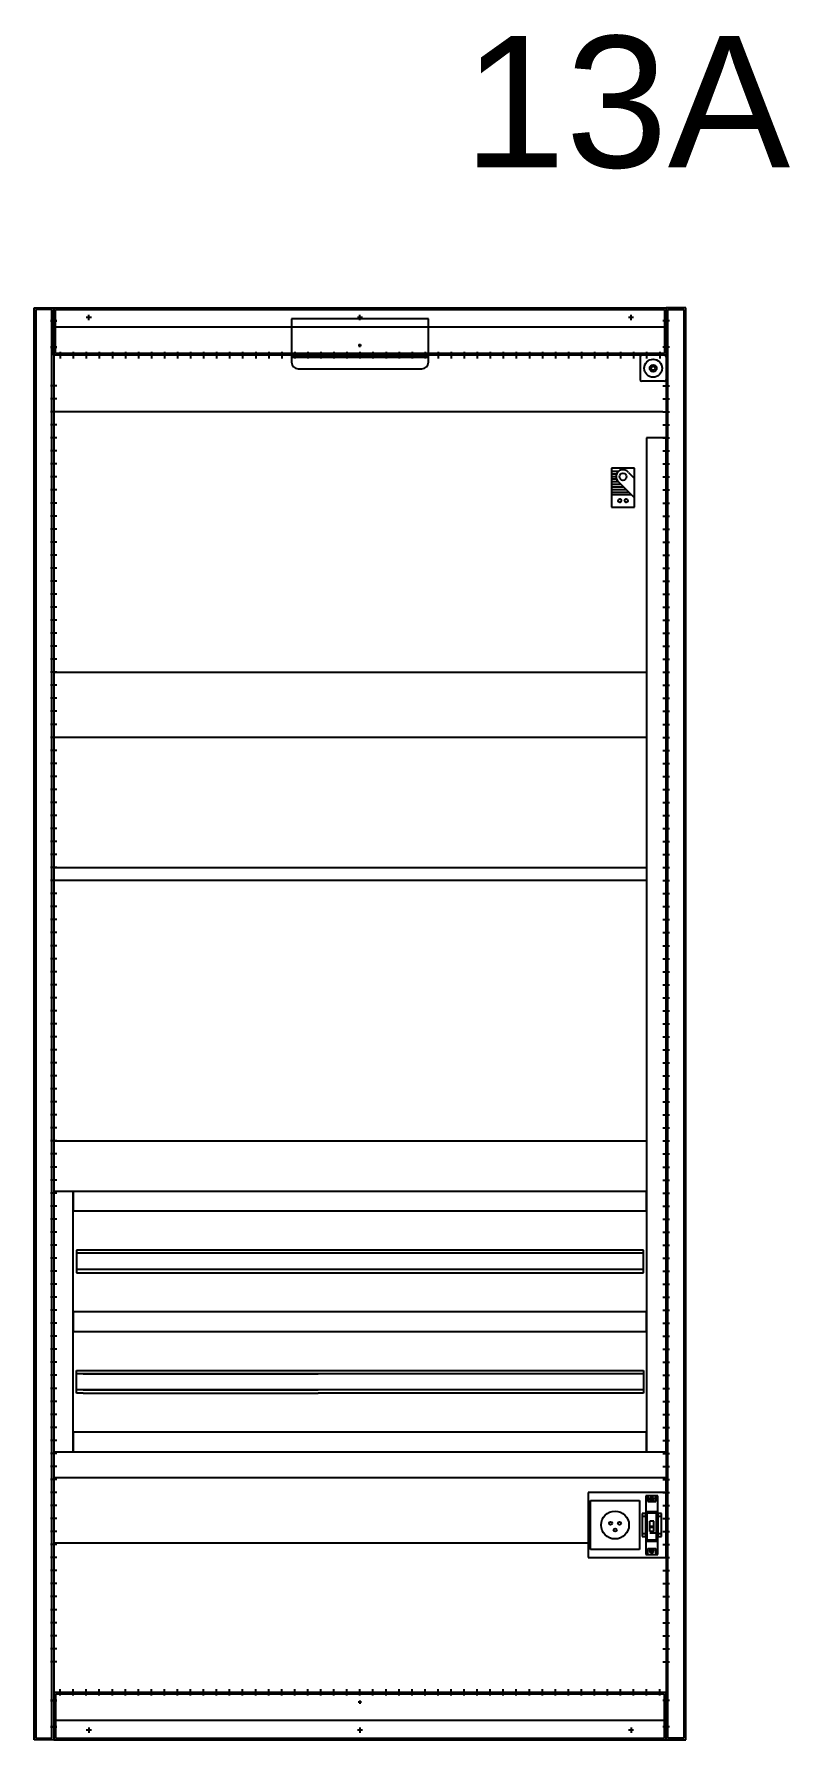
# Model space of a CAD drawing. Header units: millimetres. Extents: x 3151 to 30896, y 1337 to 7086.
# Drawn here: x 5551 to 6711, y 4337 to 6957 of the extents above; entities that cross this region are included whole.
import ezdxf

# ---------------------------------------------------------------- set-up
doc = ezdxf.new("R2010")
doc.units = ezdxf.units.MM
doc.linetypes.add('DASHED', pattern=[0.75, 0.5, -0.25])
doc.styles.get("Standard").update_dxf_attribs({"font": 'arial.ttf'})

msp = doc.modelspace()

# ---------------------------------------------------------------- linework, layer by layer
at = {"color": 7}
for p, q in [((5551.2, 4336.7), (5551.2, 6536.7)), ((5551.2, 6536.7), (5581.2, 6536.7)), ((5578.5, 6534), (5553.8, 6534)), ((5553.8, 6534), (5553.8, 4339.3)), ((5578.5, 4339.3), (5578.5, 6534)), ((5581.2, 6536.7), (5581.2, 4336.7)), ((5581.2, 6463.7), (5581.2, 6536.7)), ((5581.2, 6536.7), (6521.2, 6536.7)), ((5583.8, 6534), (6518.5, 6534)), ((5583.8, 6466.3), (5583.8, 6534)), ((5635.2, 6517.7), (5635.2, 6525.7)), ((6051.2, 6517.7), (6051.2, 6525.7)), ((6467.2, 6517.7), (6467.2, 6525.7)), ((6518.5, 6534), (6518.5, 6466.3)), ((6551.2, 6536.7), (6521.2, 6536.7)), ((6521.2, 6536.7), (6521.2, 4336.7)), ((6521.2, 6536.7), (6521.2, 6463.7)), ((6523.8, 6534), (6548.5, 6534)), ((6523.8, 4339.3), (6523.8, 6534)), ((6548.5, 6534), (6548.5, 4339.3)), ((6551.2, 4336.7), (6551.2, 6536.7)), ((5576.2, 6516.7), (5586.2, 6516.7)), ((5586.2, 6516.7), (5576.2, 6516.7)), ((6518.5, 6506.7), (5583.8, 6506.7)), ((5639.2, 6521.7), (5631.2, 6521.7)), ((6156.2, 6519.5), (5946.2, 6519.5)), ((5946.2, 6519.5), (5946.2, 6460.5)), ((6055.2, 6521.7), (6047.2, 6521.7)), ((6156.2, 6460.5), (6156.2, 6519.5)), ((6471.2, 6521.7), (6463.2, 6521.7)), ((6526.2, 6516.7), (6516.2, 6516.7)), ((6526.2, 6516.7), (6516.2, 6516.7)), ((5576.2, 6476.2), (5586.2, 6476.2)), ((5586.2, 6476.2), (5576.2, 6476.2)), ((6053.8, 6478.7), (6048.6, 6478.7)), ((6051.2, 6476.1), (6051.2, 6481.3)), ((6526.2, 6476.2), (6516.2, 6476.2)), ((6526.2, 6476.2), (6516.2, 6476.2)), ((6521.2, 6463.7), (5581.2, 6463.7)), ((6518.5, 6466.3), (5583.8, 6466.3)), ((5591.2, 6468.7), (5591.2, 6458.7)), ((5611.2, 6468.7), (5611.2, 6458.7)), ((5631.2, 6468.7), (5631.2, 6458.7)), ((5651.2, 6468.7), (5651.2, 6458.7)), ((5671.2, 6468.7), (5671.2, 6458.7)), ((5691.2, 6468.7), (5691.2, 6458.7)), ((5711.2, 6468.7), (5711.2, 6458.7)), ((5731.2, 6468.7), (5731.2, 6458.7)), ((5751.2, 6468.7), (5751.2, 6458.7)), ((5771.2, 6468.7), (5771.2, 6458.7)), ((5791.2, 6468.7), (5791.2, 6458.7)), ((5811.2, 6468.7), (5811.2, 6458.7)), ((5831.2, 6468.7), (5831.2, 6458.7)), ((5851.2, 6468.7), (5851.2, 6458.7)), ((5871.2, 6468.7), (5871.2, 6458.7)), ((5891.2, 6468.7), (5891.2, 6458.7)), ((5911.2, 6468.7), (5911.2, 6458.7)), ((5931.2, 6468.7), (5931.2, 6458.7)), ((5946.2, 6460.5), (6156.2, 6460.5)), ((6156.2, 6460.5), (5946.2, 6460.5)), ((5946.2, 6460.5), (5946.2, 6453)), ((5951.2, 6468.7), (5951.2, 6458.7)), ((5971.2, 6468.7), (5971.2, 6458.7)), ((5991.2, 6468.7), (5991.2, 6458.7)), ((6011.2, 6468.7), (6011.2, 6458.7)), ((6031.2, 6468.7), (6031.2, 6458.7)), ((6051.2, 6468.7), (6051.2, 6458.7)), ((6071.2, 6468.7), (6071.2, 6458.7)), ((6091.2, 6468.7), (6091.2, 6458.7)), ((6111.2, 6468.7), (6111.2, 6458.7)), ((6131.2, 6468.7), (6131.2, 6458.7)), ((6151.2, 6468.7), (6151.2, 6458.7)), ((6156.2, 6453), (6156.2, 6460.5)), ((6171.2, 6468.7), (6171.2, 6458.7)), ((6191.2, 6468.7), (6191.2, 6458.7)), ((6211.2, 6468.7), (6211.2, 6458.7)), ((6231.2, 6468.7), (6231.2, 6458.7)), ((6251.2, 6468.7), (6251.2, 6458.7)), ((6271.2, 6468.7), (6271.2, 6458.7)), ((6291.2, 6468.7), (6291.2, 6458.7)), ((6311.2, 6468.7), (6311.2, 6458.7)), ((6331.2, 6468.7), (6331.2, 6458.7)), ((6351.2, 6468.7), (6351.2, 6458.7)), ((6371.2, 6468.7), (6371.2, 6458.7)), ((6391.2, 6468.7), (6391.2, 6458.7)), ((6411.2, 6468.7), (6411.2, 6458.7)), ((6431.2, 6468.7), (6431.2, 6458.7)), ((6451.2, 6468.7), (6451.2, 6458.7)), ((6471.2, 6468.7), (6471.2, 6458.7)), ((6491.2, 6468.7), (6491.2, 6458.7)), ((6511.2, 6468.7), (6511.2, 6458.7)), ((5956.2, 6443), (6146.2, 6443)), ((5586.2, 6416.7), (5576.2, 6416.7)), ((5586.2, 6396.7), (5576.2, 6396.7)), ((6516.2, 6416.7), (6526.2, 6416.7)), ((6516.2, 6396.7), (6526.2, 6396.7)), ((5586.2, 6376.7), (5576.2, 6376.7)), ((6516.2, 6376.7), (5581.2, 6376.7)), ((5581.2, 6376.7), (5581.2, 5976.7)), ((6516.2, 6376.7), (6526.2, 6376.7)), ((5586.2, 6356.7), (5576.2, 6356.7)), ((6516.2, 6356.7), (6526.2, 6356.7)), ((5586.2, 6336.7), (5576.2, 6336.7)), ((5586.2, 6316.7), (5576.2, 6316.7)), ((6521.2, 6336.7), (6491.2, 6336.7)), ((6491.2, 6336.7), (6491.2, 4779.2)), ((6516.2, 6336.7), (6526.2, 6336.7)), ((6516.2, 6316.7), (6526.2, 6316.7)), ((6521.2, 4779.2), (6521.2, 6336.7)), ((5586.2, 6296.7), (5576.2, 6296.7)), ((6472.4, 6290.3), (6437.4, 6290.3)), ((6437.4, 6290.3), (6437.4, 6230.3)), ((6472.4, 6230.3), (6472.4, 6290.3)), ((6516.2, 6296.7), (6526.2, 6296.7)), ((5586.2, 6276.7), (5576.2, 6276.7)), ((6437.4, 6285.6), (6448.4, 6285.6)), ((6437.4, 6281.6), (6445.2, 6281.6)), ((6437.4, 6277.6), (6444.2, 6277.6)), ((6437.4, 6273.6), (6444.8, 6273.6)), ((6437.4, 6269.6), (6447.3, 6269.6)), ((6437.4, 6265.6), (6451.4, 6265.6)), ((6448.3, 6268.6), (6472.4, 6244.5)), ((6463.3, 6283.8), (6472.4, 6274.6)), ((6516.2, 6276.7), (6526.2, 6276.7)), ((5586.2, 6256.7), (5576.2, 6256.7)), ((5586.2, 6236.7), (5576.2, 6236.7)), ((6437.4, 6261.6), (6455.4, 6261.6)), ((6437.4, 6257.6), (6459.4, 6257.6)), ((6437.4, 6253.6), (6463.4, 6253.6)), ((6437.4, 6249.6), (6467.4, 6249.6)), ((6516.2, 6256.7), (6526.2, 6256.7)), ((6516.2, 6236.7), (6526.2, 6236.7)), ((5586.2, 6216.7), (5576.2, 6216.7)), ((6437.4, 6230.3), (6472.4, 6230.3)), ((6516.2, 6216.7), (6526.2, 6216.7)), ((5586.2, 6196.7), (5576.2, 6196.7)), ((6516.2, 6196.7), (6526.2, 6196.7)), ((5586.2, 6176.7), (5576.2, 6176.7)), ((6516.2, 6176.7), (6526.2, 6176.7)), ((5586.2, 6156.7), (5576.2, 6156.7)), ((5586.2, 6136.7), (5576.2, 6136.7)), ((6516.2, 6156.7), (6526.2, 6156.7)), ((6516.2, 6136.7), (6526.2, 6136.7)), ((5586.2, 6116.7), (5576.2, 6116.7)), ((6516.2, 6116.7), (6526.2, 6116.7)), ((5586.2, 6096.7), (5576.2, 6096.7)), ((6516.2, 6096.7), (6526.2, 6096.7)), ((5586.2, 6076.7), (5576.2, 6076.7)), ((5586.2, 6056.7), (5576.2, 6056.7)), ((6516.2, 6076.7), (6526.2, 6076.7)), ((6516.2, 6056.7), (6526.2, 6056.7)), ((5586.2, 6036.7), (5576.2, 6036.7)), ((6516.2, 6036.7), (6526.2, 6036.7)), ((5586.2, 6016.7), (5576.2, 6016.7)), ((6516.2, 6016.7), (6526.2, 6016.7)), ((5586.2, 5996.7), (5576.2, 5996.7)), ((5586.2, 5976.7), (5576.2, 5976.7)), ((5581.2, 5976.7), (6491.2, 5976.7)), ((6516.2, 5996.7), (6526.2, 5996.7)), ((6516.2, 5976.7), (6526.2, 5976.7)), ((5586.2, 5956.7), (5576.2, 5956.7)), ((6516.2, 5956.7), (6526.2, 5956.7)), ((5586.2, 5936.7), (5576.2, 5936.7)), ((6516.2, 5936.7), (6526.2, 5936.7)), ((5586.2, 5916.7), (5576.2, 5916.7)), ((5586.2, 5896.7), (5576.2, 5896.7)), ((6516.2, 5916.7), (6526.2, 5916.7)), ((6516.2, 5896.7), (6526.2, 5896.7)), ((5586.2, 5876.7), (5576.2, 5876.7)), ((6491.2, 5876.7), (5581.2, 5876.7)), ((5581.2, 5876.7), (5581.2, 5676.7)), ((6516.2, 5876.7), (6526.2, 5876.7)), ((6521.2, 5676.7), (6521.2, 5876.7)), ((5586.2, 5856.7), (5576.2, 5856.7)), ((6516.2, 5856.7), (6526.2, 5856.7)), ((5586.2, 5836.7), (5576.2, 5836.7)), ((6516.2, 5836.7), (6526.2, 5836.7)), ((5586.2, 5816.7), (5576.2, 5816.7)), ((5586.2, 5796.7), (5576.2, 5796.7)), ((6516.2, 5816.7), (6526.2, 5816.7)), ((6516.2, 5796.7), (6526.2, 5796.7)), ((5586.2, 5776.7), (5576.2, 5776.7)), ((6516.2, 5776.7), (6526.2, 5776.7)), ((5586.2, 5756.7), (5576.2, 5756.7)), ((6516.2, 5756.7), (6526.2, 5756.7)), ((5586.2, 5736.7), (5576.2, 5736.7)), ((5586.2, 5716.7), (5576.2, 5716.7)), ((6516.2, 5736.7), (6526.2, 5736.7)), ((6516.2, 5716.7), (6526.2, 5716.7)), ((5586.2, 5696.7), (5576.2, 5696.7)), ((6516.2, 5696.7), (6526.2, 5696.7)), ((5586.2, 5676.7), (5576.2, 5676.7)), ((5581.2, 5676.7), (6491.2, 5676.7)), ((6516.2, 5676.7), (6526.2, 5676.7)), ((5586.2, 5656.7), (5576.2, 5656.7)), ((5586.2, 5636.7), (5576.2, 5636.7)), ((6491.2, 5656.7), (5581.2, 5656.7)), ((5581.2, 5656.7), (5581.2, 5256.7)), ((6516.2, 5656.7), (6526.2, 5656.7)), ((6516.2, 5636.7), (6526.2, 5636.7)), ((6521.2, 5256.7), (6521.2, 5656.7)), ((5586.2, 5616.7), (5576.2, 5616.7)), ((6516.2, 5616.7), (6526.2, 5616.7)), ((5586.2, 5596.7), (5576.2, 5596.7)), ((6516.2, 5596.7), (6526.2, 5596.7)), ((5586.2, 5576.7), (5576.2, 5576.7)), ((5586.2, 5556.7), (5576.2, 5556.7)), ((6516.2, 5576.7), (6526.2, 5576.7)), ((6516.2, 5556.7), (6526.2, 5556.7)), ((5586.2, 5536.7), (5576.2, 5536.7)), ((6516.2, 5536.7), (6526.2, 5536.7)), ((5586.2, 5516.7), (5576.2, 5516.7)), ((6516.2, 5516.7), (6526.2, 5516.7)), ((5586.2, 5496.7), (5576.2, 5496.7)), ((5586.2, 5476.7), (5576.2, 5476.7)), ((6516.2, 5496.7), (6526.2, 5496.7)), ((6516.2, 5476.7), (6526.2, 5476.7)), ((5586.2, 5456.7), (5576.2, 5456.7)), ((6516.2, 5456.7), (6526.2, 5456.7)), ((5586.2, 5436.7), (5576.2, 5436.7)), ((6516.2, 5436.7), (6526.2, 5436.7)), ((5586.2, 5416.7), (5576.2, 5416.7)), ((6516.2, 5416.7), (6526.2, 5416.7)), ((5586.2, 5396.7), (5576.2, 5396.7)), ((5586.2, 5376.7), (5576.2, 5376.7)), ((6516.2, 5396.7), (6526.2, 5396.7)), ((6516.2, 5376.7), (6526.2, 5376.7)), ((5586.2, 5356.7), (5576.2, 5356.7)), ((6516.2, 5356.7), (6526.2, 5356.7)), ((5586.2, 5336.7), (5576.2, 5336.7)), ((6516.2, 5336.7), (6526.2, 5336.7)), ((5586.2, 5316.7), (5576.2, 5316.7)), ((5586.2, 5296.7), (5576.2, 5296.7)), ((6516.2, 5316.7), (6526.2, 5316.7)), ((6516.2, 5296.7), (6526.2, 5296.7)), ((5586.2, 5276.7), (5576.2, 5276.7)), ((6516.2, 5276.7), (6526.2, 5276.7)), ((5586.2, 5256.7), (5576.2, 5256.7)), ((5581.2, 5256.7), (6491.2, 5256.7)), ((6516.2, 5256.7), (6526.2, 5256.7)), ((5586.2, 5236.7), (5576.2, 5236.7)), ((5586.2, 5216.7), (5576.2, 5216.7)), ((6516.2, 5236.7), (6526.2, 5236.7)), ((6516.2, 5216.7), (6526.2, 5216.7)), ((5586.2, 5196.7), (5576.2, 5196.7)), ((6516.2, 5196.7), (6526.2, 5196.7)), ((5586.2, 5176.7), (5576.2, 5176.7)), ((6491.2, 5179.2), (5581.2, 5179.2)), ((5581.2, 5179.2), (5581.2, 4779.2)), ((5611.2, 5179.2), (5581.2, 5179.2)), ((5581.2, 5179.2), (5581.2, 4779.2)), ((6491.2, 5179.2), (5611.2, 5179.2)), ((5611.2, 5179.2), (5611.2, 5149.2)), ((5611.2, 4779.2), (5611.2, 5179.2)), ((6491.2, 5149.2), (6491.2, 5179.2)), ((6516.2, 5176.7), (6526.2, 5176.7)), ((6521.2, 4779.2), (6521.2, 5179.2)), ((5586.2, 5156.7), (5576.2, 5156.7)), ((5586.2, 5136.7), (5576.2, 5136.7)), ((5611.2, 5149.2), (6491.2, 5149.2)), ((6516.2, 5156.7), (6526.2, 5156.7)), ((6516.2, 5136.7), (6526.2, 5136.7)), ((5586.2, 5116.7), (5576.2, 5116.7)), ((6516.2, 5116.7), (6526.2, 5116.7)), ((5586.2, 5096.7), (5576.2, 5096.7)), ((6486.2, 5089.2), (5616.2, 5089.2)), ((5616.2, 5089.2), (5616.2, 5054.2)), ((6486.2, 5084.2), (5616.2, 5084.2)), ((6486.2, 5054.2), (6486.2, 5089.2)), ((6516.2, 5096.7), (6526.2, 5096.7)), ((5586.2, 5076.7), (5576.2, 5076.7)), ((6486.2, 5059.2), (5616.2, 5059.2)), ((6516.2, 5076.7), (6526.2, 5076.7)), ((5586.2, 5056.7), (5576.2, 5056.7)), ((5586.2, 5036.7), (5576.2, 5036.7)), ((5616.2, 5054.2), (6486.2, 5054.2)), ((6516.2, 5056.7), (6526.2, 5056.7)), ((6516.2, 5036.7), (6526.2, 5036.7)), ((5586.2, 5016.7), (5576.2, 5016.7)), ((6516.2, 5016.7), (6526.2, 5016.7)), ((5586.2, 4996.7), (5576.2, 4996.7)), ((6491.2, 4994.2), (5611.2, 4994.2)), ((5611.2, 4994.2), (5611.2, 4964.2)), ((6491.2, 4964.2), (6491.2, 4994.2)), ((6516.2, 4996.7), (6526.2, 4996.7)), ((5586.2, 4976.7), (5576.2, 4976.7)), ((5586.2, 4956.7), (5576.2, 4956.7)), ((5611.2, 4964.2), (6491.2, 4964.2)), ((6516.2, 4976.7), (6526.2, 4976.7)), ((6516.2, 4956.7), (6526.2, 4956.7)), ((5586.2, 4936.7), (5576.2, 4936.7)), ((6516.2, 4936.7), (6526.2, 4936.7)), ((5586.2, 4916.7), (5576.2, 4916.7)), ((5616.2, 4904.2), (5626.2, 4904.2)), ((5616.2, 4869.2), (5616.2, 4904.2)), ((5626.2, 4904.2), (5987.2, 4904.2)), ((5987.2, 4904.2), (6486.2, 4904.2)), ((6486.2, 4904.2), (6486.2, 4869.2)), ((6516.2, 4916.7), (6526.2, 4916.7)), ((5586.2, 4896.7), (5576.2, 4896.7)), ((5586.2, 4876.7), (5576.2, 4876.7)), ((5626.2, 4899.2), (5616.2, 4899.2)), ((5626.2, 4874.2), (5616.2, 4874.2)), ((5626.2, 4899.2), (5987.2, 4899.2)), ((5987.2, 4899.2), (5626.2, 4899.2)), ((5626.2, 4874.2), (5987.2, 4874.2)), ((5987.2, 4874.2), (5626.2, 4874.2)), ((6486.2, 4899.2), (5987.2, 4899.2)), ((6486.2, 4874.2), (5987.2, 4874.2)), ((6516.2, 4896.7), (6526.2, 4896.7)), ((6516.2, 4876.7), (6526.2, 4876.7)), ((5586.2, 4856.7), (5576.2, 4856.7)), ((5626.2, 4869.2), (5616.2, 4869.2)), ((5626.2, 4869.2), (5987.2, 4869.2)), ((6486.2, 4869.2), (5987.2, 4869.2)), ((6516.2, 4856.7), (6526.2, 4856.7)), ((5586.2, 4836.7), (5576.2, 4836.7)), ((6516.2, 4836.7), (6526.2, 4836.7)), ((5586.2, 4816.7), (5576.2, 4816.7)), ((5586.2, 4796.7), (5576.2, 4796.7)), ((6491.2, 4809.2), (5611.2, 4809.2)), ((5611.2, 4809.2), (5611.2, 4779.2)), ((6491.2, 4779.2), (6491.2, 4809.2)), ((6516.2, 4816.7), (6526.2, 4816.7)), ((6516.2, 4796.7), (6526.2, 4796.7)), ((5586.2, 4776.7), (5576.2, 4776.7)), ((5581.2, 4779.2), (6521.2, 4779.2)), ((5581.2, 4779.2), (5611.2, 4779.2)), ((5611.2, 4779.2), (6491.2, 4779.2)), ((6491.2, 4779.2), (6521.2, 4779.2)), ((6516.2, 4776.7), (6526.2, 4776.7)), ((5586.2, 4756.7), (5576.2, 4756.7)), ((6516.2, 4756.7), (6526.2, 4756.7)), ((5586.2, 4736.7), (5576.2, 4736.7)), ((5586.2, 4716.7), (5576.2, 4716.7)), ((6521.2, 4739.2), (5581.2, 4739.2)), ((5581.2, 4739.2), (5581.2, 4639.2)), ((6521.2, 4716.7), (6401.2, 4716.7)), ((6401.2, 4716.7), (6401.2, 4616.7)), ((6516.2, 4736.7), (6526.2, 4736.7)), ((6516.2, 4716.7), (6526.2, 4716.7)), ((6521.2, 4719.2), (6521.2, 4739.2)), ((6521.2, 4616.7), (6521.2, 4716.7)), ((5586.2, 4696.7), (5576.2, 4696.7)), ((6405.2, 4629.2), (6405.2, 4704.2)), ((6405.2, 4704.2), (6480.2, 4704.2)), ((6480.2, 4704.2), (6480.2, 4629.2)), ((6508.2, 4711.7), (6490.2, 4711.7)), ((6490.2, 4711.7), (6490.2, 4621.7)), ((6493.2, 4711.7), (6493.2, 4702.7)), ((6493.2, 4702.7), (6505.2, 4702.7)), ((6501, 4704.2), (6496.7, 4708.5)), ((6501.7, 4704.9), (6497.4, 4709.2)), ((6505.2, 4702.7), (6505.2, 4711.7)), ((6508.2, 4621.7), (6508.2, 4711.7)), ((6516.2, 4696.7), (6526.2, 4696.7)), ((5586.2, 4676.7), (5576.2, 4676.7)), ((6490.2, 4684.2), (6484.2, 4684.2)), ((6484.2, 4684.2), (6484.2, 4649.2)), ((6490.2, 4679.6), (6484.2, 4679.6)), ((6484.2, 4679.6), (6484.2, 4653.8)), ((6490.2, 4687.4), (6508.2, 4687.4)), ((6490.2, 4649.2), (6490.2, 4684.2)), ((6490.2, 4653.8), (6490.2, 4679.6)), ((6492.2, 4685.4), (6506.2, 4685.4)), ((6492.2, 4643.9), (6492.2, 4685.4)), ((6502.2, 4672.7), (6496.2, 4672.7)), ((6496.2, 4656.7), (6496.2, 4672.7)), ((6502.2, 4664.7), (6496.2, 4664.7)), ((6502.2, 4656.7), (6502.2, 4672.7)), ((6506.2, 4643.9), (6506.2, 4685.4)), ((6514.2, 4684.2), (6508.2, 4684.2)), ((6508.2, 4684.2), (6508.2, 4649.2)), ((6514.2, 4679.6), (6508.2, 4679.6)), ((6508.2, 4679.6), (6508.2, 4653.8)), ((6514.2, 4649.2), (6514.2, 4684.2)), ((6514.2, 4653.8), (6514.2, 4679.6)), ((6516.2, 4676.7), (6526.2, 4676.7)), ((5586.2, 4656.7), (5576.2, 4656.7)), ((5581.2, 4639.2), (6401.2, 4639.2)), ((6484.2, 4653.8), (6490.2, 4653.8)), ((6484.2, 4649.2), (6490.2, 4649.2)), ((6490.2, 4641.9), (6508.2, 4641.9)), ((6492.2, 4643.9), (6506.2, 4643.9)), ((6496.2, 4663.7), (6502.2, 4663.7)), ((6502.2, 4656.7), (6496.2, 4656.7)), ((6508.2, 4653.8), (6514.2, 4653.8)), ((6508.2, 4649.2), (6514.2, 4649.2)), ((6516.2, 4656.7), (6526.2, 4656.7)), ((5586.2, 4636.7), (5576.2, 4636.7)), ((5586.2, 4616.7), (5576.2, 4616.7)), ((6401.2, 4616.7), (6521.2, 4616.7)), ((6480.2, 4629.2), (6405.2, 4629.2)), ((6490.2, 4621.7), (6508.2, 4621.7)), ((6493.2, 4630.7), (6505.2, 4630.7)), ((6493.2, 4621.7), (6493.2, 4630.7)), ((6501, 4624.2), (6496.7, 4628.5)), ((6501.7, 4624.9), (6497.4, 4629.2)), ((6505.2, 4630.7), (6505.2, 4621.7)), ((6516.2, 4636.7), (6526.2, 4636.7)), ((6516.2, 4616.7), (6526.2, 4616.7)), ((5586.2, 4596.7), (5576.2, 4596.7)), ((6516.2, 4596.7), (6526.2, 4596.7)), ((5586.2, 4576.7), (5576.2, 4576.7)), ((6516.2, 4576.7), (6526.2, 4576.7)), ((5586.2, 4556.7), (5576.2, 4556.7)), ((5586.2, 4536.7), (5576.2, 4536.7)), ((6516.2, 4556.7), (6526.2, 4556.7)), ((6516.2, 4536.7), (6526.2, 4536.7)), ((5586.2, 4516.7), (5576.2, 4516.7)), ((6516.2, 4516.7), (6526.2, 4516.7)), ((5586.2, 4496.7), (5576.2, 4496.7)), ((6516.2, 4496.7), (6526.2, 4496.7)), ((5586.2, 4476.7), (5576.2, 4476.7)), ((5586.2, 4456.7), (5576.2, 4456.7)), ((6516.2, 4476.7), (6526.2, 4476.7)), ((6516.2, 4456.7), (6526.2, 4456.7)), ((6521.2, 4409.7), (5581.2, 4409.7)), ((5581.2, 4409.7), (5581.2, 4336.7)), ((6518.5, 4407), (5583.8, 4407)), ((5583.8, 4407), (5583.8, 4339.3)), ((5591.2, 4404.7), (5591.2, 4414.7)), ((5611.2, 4404.7), (5611.2, 4414.7)), ((5631.2, 4404.7), (5631.2, 4414.7)), ((5651.2, 4404.7), (5651.2, 4414.7)), ((5671.2, 4404.7), (5671.2, 4414.7)), ((5691.2, 4404.7), (5691.2, 4414.7)), ((5711.2, 4404.7), (5711.2, 4414.7)), ((5731.2, 4404.7), (5731.2, 4414.7)), ((5751.2, 4404.7), (5751.2, 4414.7)), ((5771.2, 4404.7), (5771.2, 4414.7)), ((5791.2, 4404.7), (5791.2, 4414.7)), ((5811.2, 4404.7), (5811.2, 4414.7)), ((5831.2, 4404.7), (5831.2, 4414.7)), ((5851.2, 4404.7), (5851.2, 4414.7)), ((5871.2, 4404.7), (5871.2, 4414.7)), ((5891.2, 4404.7), (5891.2, 4414.7)), ((5911.2, 4404.7), (5911.2, 4414.7)), ((5931.2, 4404.7), (5931.2, 4414.7)), ((5951.2, 4404.7), (5951.2, 4414.7)), ((5971.2, 4404.7), (5971.2, 4414.7)), ((5991.2, 4404.7), (5991.2, 4414.7)), ((6011.2, 4404.7), (6011.2, 4414.7)), ((6031.2, 4404.7), (6031.2, 4414.7)), ((6051.2, 4404.7), (6051.2, 4414.7)), ((6071.2, 4404.7), (6071.2, 4414.7)), ((6091.2, 4404.7), (6091.2, 4414.7)), ((6111.2, 4404.7), (6111.2, 4414.7)), ((6131.2, 4404.7), (6131.2, 4414.7)), ((6151.2, 4404.7), (6151.2, 4414.7)), ((6171.2, 4404.7), (6171.2, 4414.7)), ((6191.2, 4404.7), (6191.2, 4414.7)), ((6211.2, 4404.7), (6211.2, 4414.7)), ((6231.2, 4404.7), (6231.2, 4414.7)), ((6251.2, 4404.7), (6251.2, 4414.7)), ((6271.2, 4404.7), (6271.2, 4414.7)), ((6291.2, 4404.7), (6291.2, 4414.7)), ((6311.2, 4404.7), (6311.2, 4414.7)), ((6331.2, 4404.7), (6331.2, 4414.7)), ((6351.2, 4404.7), (6351.2, 4414.7)), ((6371.2, 4404.7), (6371.2, 4414.7)), ((6391.2, 4404.7), (6391.2, 4414.7)), ((6411.2, 4404.7), (6411.2, 4414.7)), ((6431.2, 4404.7), (6431.2, 4414.7)), ((6451.2, 4404.7), (6451.2, 4414.7)), ((6471.2, 4404.7), (6471.2, 4414.7)), ((6491.2, 4404.7), (6491.2, 4414.7)), ((6511.2, 4404.7), (6511.2, 4414.7)), ((6518.5, 4339.3), (6518.5, 4407)), ((6521.2, 4336.7), (6521.2, 4409.7)), ((5576.2, 4397.2), (5586.2, 4397.2)), ((5586.2, 4397.2), (5576.2, 4397.2)), ((6053.8, 4394.7), (6048.6, 4394.7)), ((6051.2, 4397.3), (6051.2, 4392.1)), ((6526.2, 4397.2), (6516.2, 4397.2)), ((6526.2, 4397.2), (6516.2, 4397.2)), ((5576.2, 4356.7), (5586.2, 4356.7)), ((5586.2, 4356.7), (5576.2, 4356.7)), ((6518.5, 4366.7), (5583.8, 4366.7)), ((5639.2, 4351.7), (5631.2, 4351.7)), ((5635.2, 4355.7), (5635.2, 4347.7)), ((6055.2, 4351.7), (6047.2, 4351.7)), ((6051.2, 4355.7), (6051.2, 4347.7)), ((6471.2, 4351.7), (6463.2, 4351.7)), ((6467.2, 4355.7), (6467.2, 4347.7)), ((6526.2, 4356.7), (6516.2, 4356.7)), ((6526.2, 4356.7), (6516.2, 4356.7)), ((5581.2, 4336.7), (5551.2, 4336.7)), ((5553.8, 4339.3), (5578.5, 4339.3)), ((5581.2, 4336.7), (6521.2, 4336.7)), ((5583.8, 4339.3), (6518.5, 4339.3)), ((6521.2, 4336.7), (6551.2, 4336.7)), ((6548.5, 4339.3), (6523.8, 4339.3))]:
    msp.add_line(p, q, dxfattribs=at)
at = {"color": 7, "linetype": 'Continuous'}
for p, q in [((6481.2, 6461.2), (6481.2, 6426.2)), ((6518.7, 6463.7), (6483.7, 6463.7)), ((6521.2, 6461.2), (6521.2, 6426.2)), ((6518.7, 6423.7), (6483.7, 6423.7))]:
    msp.add_line(p, q, dxfattribs=at)
at = {"color": 7, "linetype": 'DASHED'}
msp.add_line((6496.2, 4654.7), (6508.2, 4654.7), dxfattribs=at)
at = {"color": 7, "linetype": 'Continuous'}
for centre, radius in [((6501.2, 6443.7), 13.8), ((6501.2, 6443.7), 5.31), ((6501.2, 6443.7), 3), ((6442.7, 4666.7), 21.4), ((6435.9, 4669.5), 2.38), ((6449.5, 4669.2), 2.38), ((6442.9, 4659.2), 2.38)]:
    msp.add_circle(centre, radius, dxfattribs=at)
at = {"color": 7}
for centre, radius in [((6454.9, 6277), 5.46), ((6449.9, 6240.3), 2.58), ((6459.9, 6240.3), 2.58), ((6499.2, 4706.7), 3), ((6499.2, 4626.7), 3)]:
    msp.add_circle(centre, radius, dxfattribs=at)
for centre, radius, start, end in [((5956.2, 6453), 10, 180, 270), ((6146.2, 6453), 10, 270, 0), ((6454.9, 6277.1), 10.7, 38.9347, 232.0042)]:
    msp.add_arc(centre, radius, start, end, dxfattribs=at)
at = {"color": 7, "linetype": 'Continuous'}
for centre, start, end in [((6483.7, 6461.2), 90, 180), ((6518.7, 6461.2), 0, 90), ((6483.7, 6426.2), 180, 270), ((6518.7, 6426.2), 270, 0)]:
    msp.add_arc(centre, 2.5, start, end, dxfattribs=at)

# ---------------------------------------------------------------- texts
at = {"color": 7}
msp.add_text('13A', height=201.81, dxfattribs=at).set_placement((6210, 6752.2))

doc.saveas('drawing.dxf')
